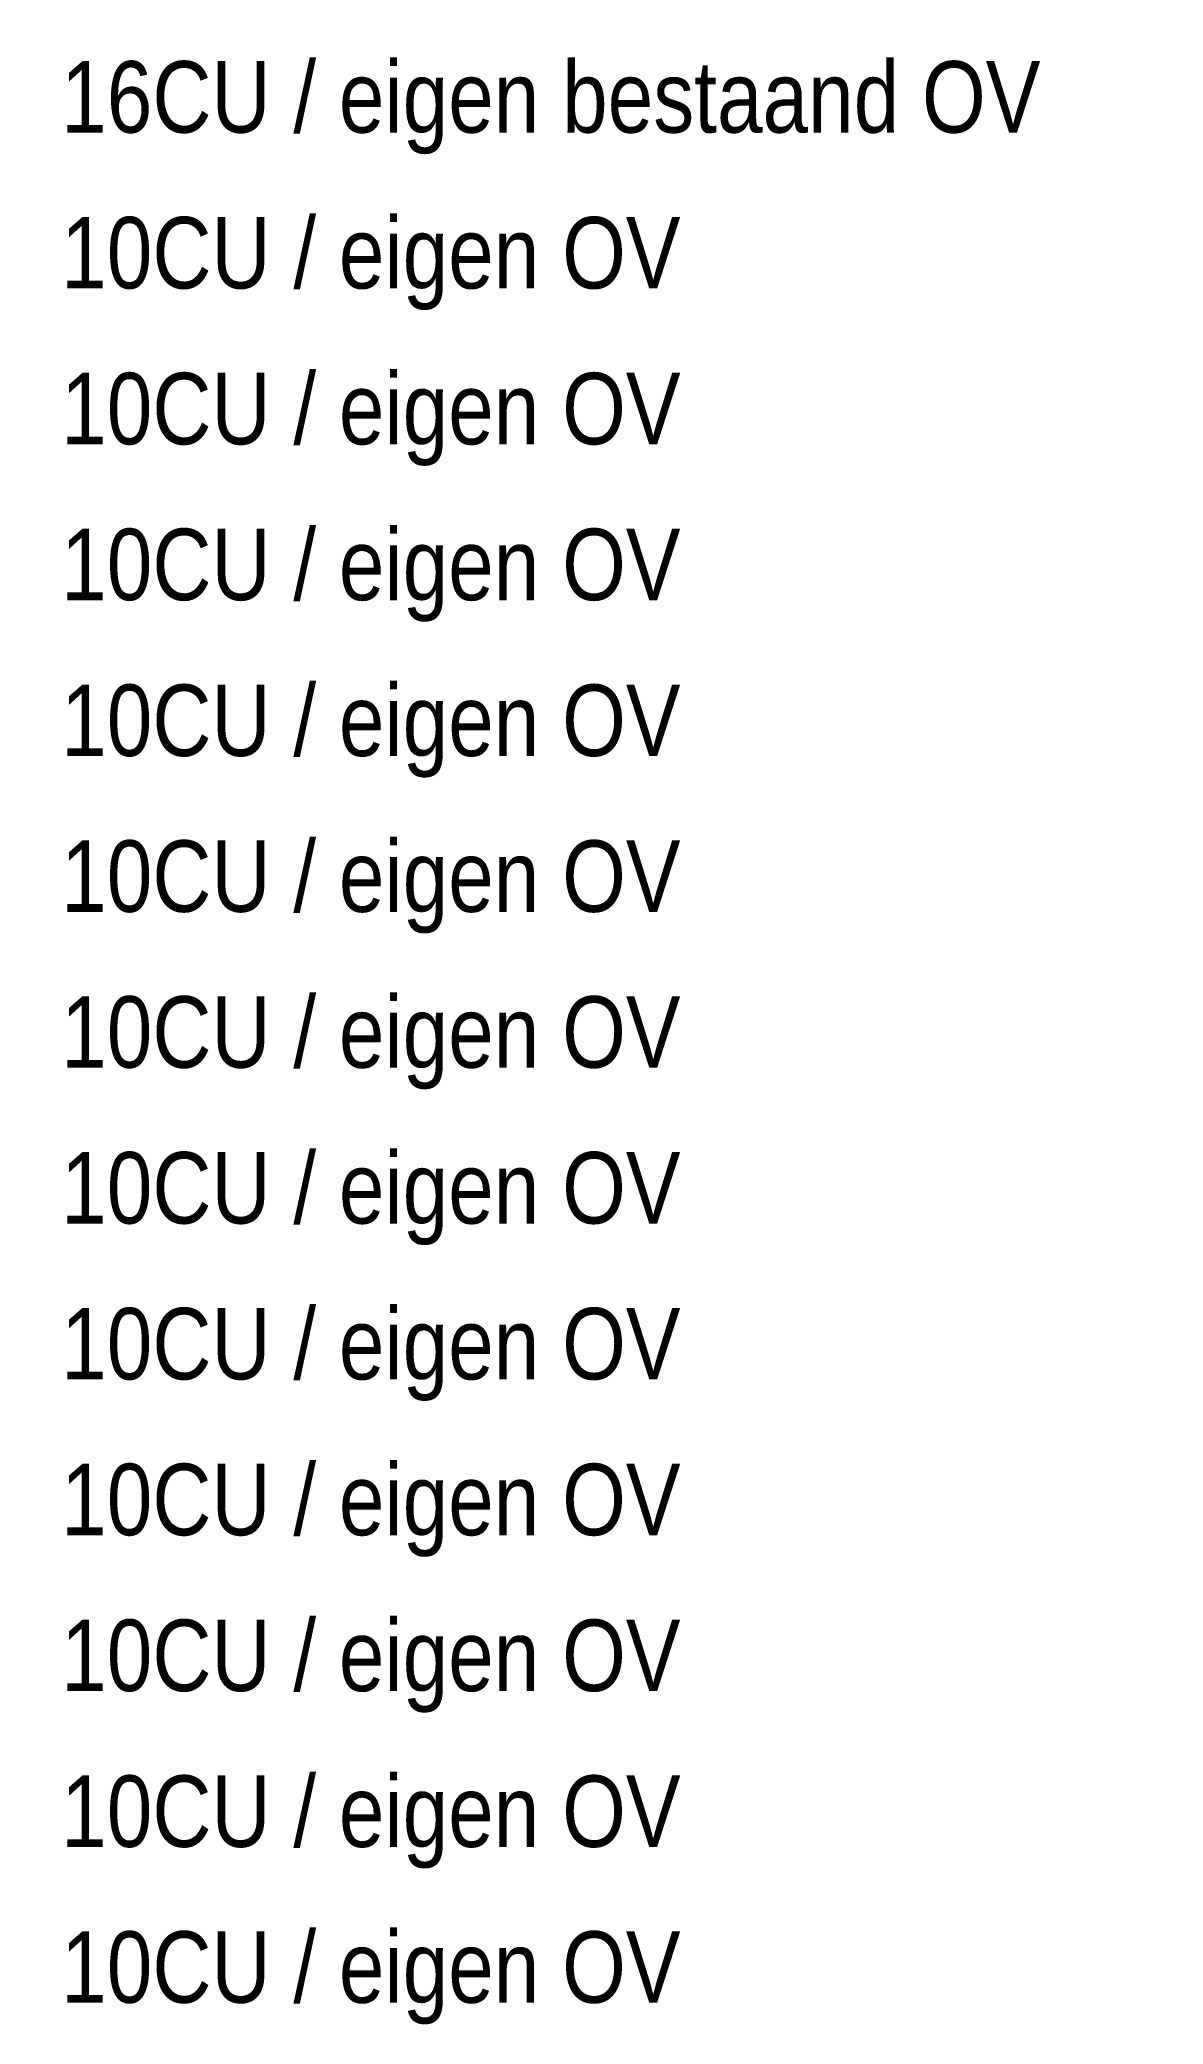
# Model space of a CAD drawing. Extents: x -2 to 35, y -6.8 to 5.7.
# Drawn here: x 27.96 to 35.03, y -6.76 to 5.74 of the extents above.
import ezdxf

# ---------------------------------------------------------------- set-up
doc = ezdxf.new("R2010")
doc.units = 0
doc.header["$MEASUREMENT"] = 0
doc.linetypes.add('DASHED', pattern=[0.75, 0.5, -0.25])
for name, color, linetype, lineweight in [('01 - Bestaande kabel', 125, 'Continuous', 0), ('Aansluiting LS K01', 120, 'DASHED', 0), ('Aansluiting LS K02', 52, 'DASHED', 0), ('Aansluiting LS K03', 5, 'DASHED', 0), ('Aansluiting LS K06', 30, 'DASHED', 0), ('Aansluiting LS K07', 252, 'DASHED', 0), ('Aansluiting LS K08', 244, 'DASHED', 0), ('Aansluiting LS K09', 104, 'DASHED', 0), ('Aansluiting LS K10', 1, 'DASHED', 0), ('Aansluiting LS K11', 190, 'DASHED', 0), ('Aansluiting LS K12', 201, 'DASHED', 0)]:
    doc.layers.add(name, color=color, linetype=linetype, lineweight=lineweight)
doc.layers.add('Aansluiting LS K04', color=3, linetype='DASHED', lineweight=0, true_color=0x00f000)
doc.layers.add('Aansluiting LS K05', color=6, linetype='DASHED', lineweight=0, true_color=0xeb00eb)
doc.styles.add('TECHBASE_ARIAL_NOVA_LIGHT', font='ArialNova-Light.ttf')

msp = doc.modelspace()

# ---------------------------------------------------------------- texts
at = {"layer": '01 - Bestaande kabel', "insert": (28.094, 5.015), "char_height": 0.45, "width": 6.8, "attachment_point": 7, "style": 'TECHBASE_ARIAL_NOVA_LIGHT', "bg_fill": 3, "box_fill_scale": 1.3, "bg_fill_color": 7, "bg_fill_true_color": 16777215, "bg_fill_transparency": 0}
msp.add_mtext('{16CU / eigen bestaand OV}', dxfattribs=at)
at = {"layer": 'Aansluiting LS K01', "insert": (28.094, 4.034), "char_height": 0.45, "width": 4.8, "attachment_point": 7, "style": 'TECHBASE_ARIAL_NOVA_LIGHT', "bg_fill": 3, "box_fill_scale": 1.3, "bg_fill_color": 7, "bg_fill_true_color": 16777215, "bg_fill_transparency": 0}
msp.add_mtext('{10CU / eigen OV}', dxfattribs=at)
at = {"layer": 'Aansluiting LS K02', "insert": (28.094, 3.053), "char_height": 0.45, "width": 4.8, "attachment_point": 7, "style": 'TECHBASE_ARIAL_NOVA_LIGHT', "bg_fill": 3, "box_fill_scale": 1.3, "bg_fill_color": 7, "bg_fill_true_color": 16777215, "bg_fill_transparency": 0}
msp.add_mtext('{10CU / eigen OV}', dxfattribs=at)
at = {"layer": 'Aansluiting LS K03', "insert": (28.094, 2.072), "char_height": 0.45, "width": 4.8, "attachment_point": 7, "style": 'TECHBASE_ARIAL_NOVA_LIGHT', "bg_fill": 3, "box_fill_scale": 1.3, "bg_fill_color": 7, "bg_fill_true_color": 16777215, "bg_fill_transparency": 0}
msp.add_mtext('{10CU / eigen OV}', dxfattribs=at)
at = {"layer": 'Aansluiting LS K04', "insert": (28.094, 1.091), "char_height": 0.45, "width": 4.8, "attachment_point": 7, "style": 'TECHBASE_ARIAL_NOVA_LIGHT', "bg_fill": 3, "box_fill_scale": 1.3, "bg_fill_color": 7, "bg_fill_true_color": 16777215, "bg_fill_transparency": 0}
msp.add_mtext('{10CU / eigen OV}', dxfattribs=at)
at = {"layer": 'Aansluiting LS K05', "insert": (28.094, 0.11), "char_height": 0.45, "width": 4.8, "attachment_point": 7, "style": 'TECHBASE_ARIAL_NOVA_LIGHT', "bg_fill": 3, "box_fill_scale": 1.3, "bg_fill_color": 7, "bg_fill_true_color": 16777215, "bg_fill_transparency": 0}
msp.add_mtext('{10CU / eigen OV}', dxfattribs=at)
at = {"layer": 'Aansluiting LS K06', "insert": (28.094, -0.871), "char_height": 0.45, "width": 4.8, "attachment_point": 7, "style": 'TECHBASE_ARIAL_NOVA_LIGHT', "bg_fill": 3, "box_fill_scale": 1.3, "bg_fill_color": 7, "bg_fill_true_color": 16777215, "bg_fill_transparency": 0}
msp.add_mtext('{10CU / eigen OV}', dxfattribs=at)
at = {"layer": 'Aansluiting LS K07', "insert": (28.094, -1.852), "char_height": 0.45, "width": 4.8, "attachment_point": 7, "style": 'TECHBASE_ARIAL_NOVA_LIGHT', "bg_fill": 3, "box_fill_scale": 1.3, "bg_fill_color": 7, "bg_fill_true_color": 16777215, "bg_fill_transparency": 0}
msp.add_mtext('{10CU / eigen OV}', dxfattribs=at)
at = {"layer": 'Aansluiting LS K08', "insert": (28.094, -2.833), "char_height": 0.45, "width": 4.8, "attachment_point": 7, "style": 'TECHBASE_ARIAL_NOVA_LIGHT', "bg_fill": 3, "box_fill_scale": 1.3, "bg_fill_color": 7, "bg_fill_true_color": 16777215, "bg_fill_transparency": 0}
msp.add_mtext('{10CU / eigen OV}', dxfattribs=at)
at = {"layer": 'Aansluiting LS K09', "insert": (28.094, -3.814), "char_height": 0.45, "width": 4.8, "attachment_point": 7, "style": 'TECHBASE_ARIAL_NOVA_LIGHT', "bg_fill": 3, "box_fill_scale": 1.3, "bg_fill_color": 7, "bg_fill_true_color": 16777215, "bg_fill_transparency": 0}
msp.add_mtext('{10CU / eigen OV}', dxfattribs=at)
at = {"layer": 'Aansluiting LS K10', "insert": (28.094, -4.795), "char_height": 0.45, "width": 4.8, "attachment_point": 7, "style": 'TECHBASE_ARIAL_NOVA_LIGHT', "bg_fill": 3, "box_fill_scale": 1.3, "bg_fill_color": 7, "bg_fill_true_color": 16777215, "bg_fill_transparency": 0}
msp.add_mtext('{10CU / eigen OV}', dxfattribs=at)
at = {"layer": 'Aansluiting LS K11', "insert": (28.094, -5.776), "char_height": 0.45, "width": 4.8, "attachment_point": 7, "style": 'TECHBASE_ARIAL_NOVA_LIGHT', "bg_fill": 3, "box_fill_scale": 1.3, "bg_fill_color": 7, "bg_fill_true_color": 16777215, "bg_fill_transparency": 0}
msp.add_mtext('{10CU / eigen OV}', dxfattribs=at)
at = {"layer": 'Aansluiting LS K12', "insert": (28.094, -6.757), "char_height": 0.45, "width": 4.8, "attachment_point": 7, "style": 'TECHBASE_ARIAL_NOVA_LIGHT', "bg_fill": 3, "box_fill_scale": 1.3, "bg_fill_color": 7, "bg_fill_true_color": 16777215, "bg_fill_transparency": 0}
msp.add_mtext('{10CU / eigen OV}', dxfattribs=at)

doc.saveas('drawing.dxf')
